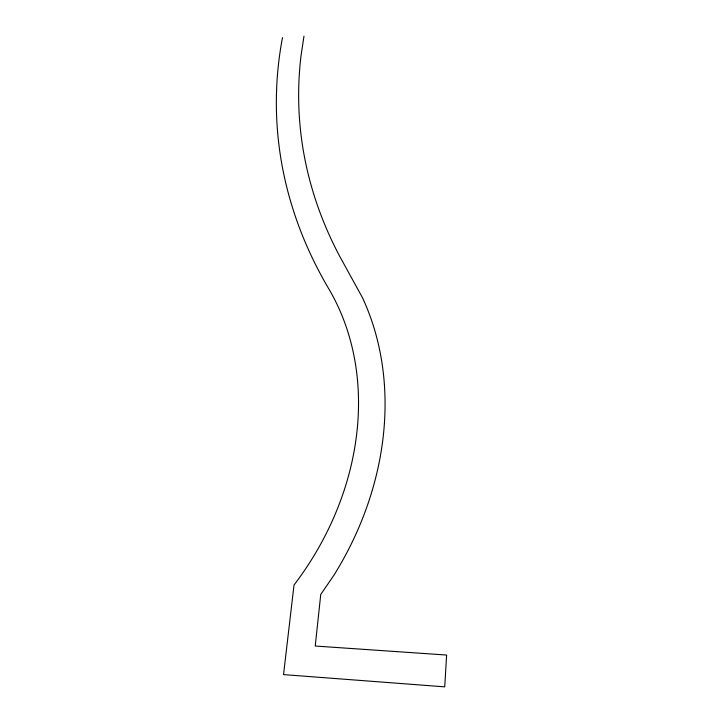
<?xml version="1.0" encoding="UTF-8"?>
<svg xmlns="http://www.w3.org/2000/svg" width="723" height="723" viewBox="0 0 723 723"><rect width="100%" height="100%" fill="white"/><g stroke="black" fill="none" stroke-linecap="round" stroke-linejoin="round"><path stroke-width="1.08" d="M303.976 36.15L301.021 55.843A579.277 435.888 -0.6 0 0 339.494 255.915L362.458 297.668A305.73 253.665 -48.8 0 1 333.945 575.21L320.75 594.46L315.237 646.028L446.624 655.047L444.735 686.85L283.533 674.604L294.017 585.015A278.698 231.017 -48.7 0 0 328.694 288.667A609.643 459.141 -0.4 0 1 282.494 37.623"/></g></svg>
